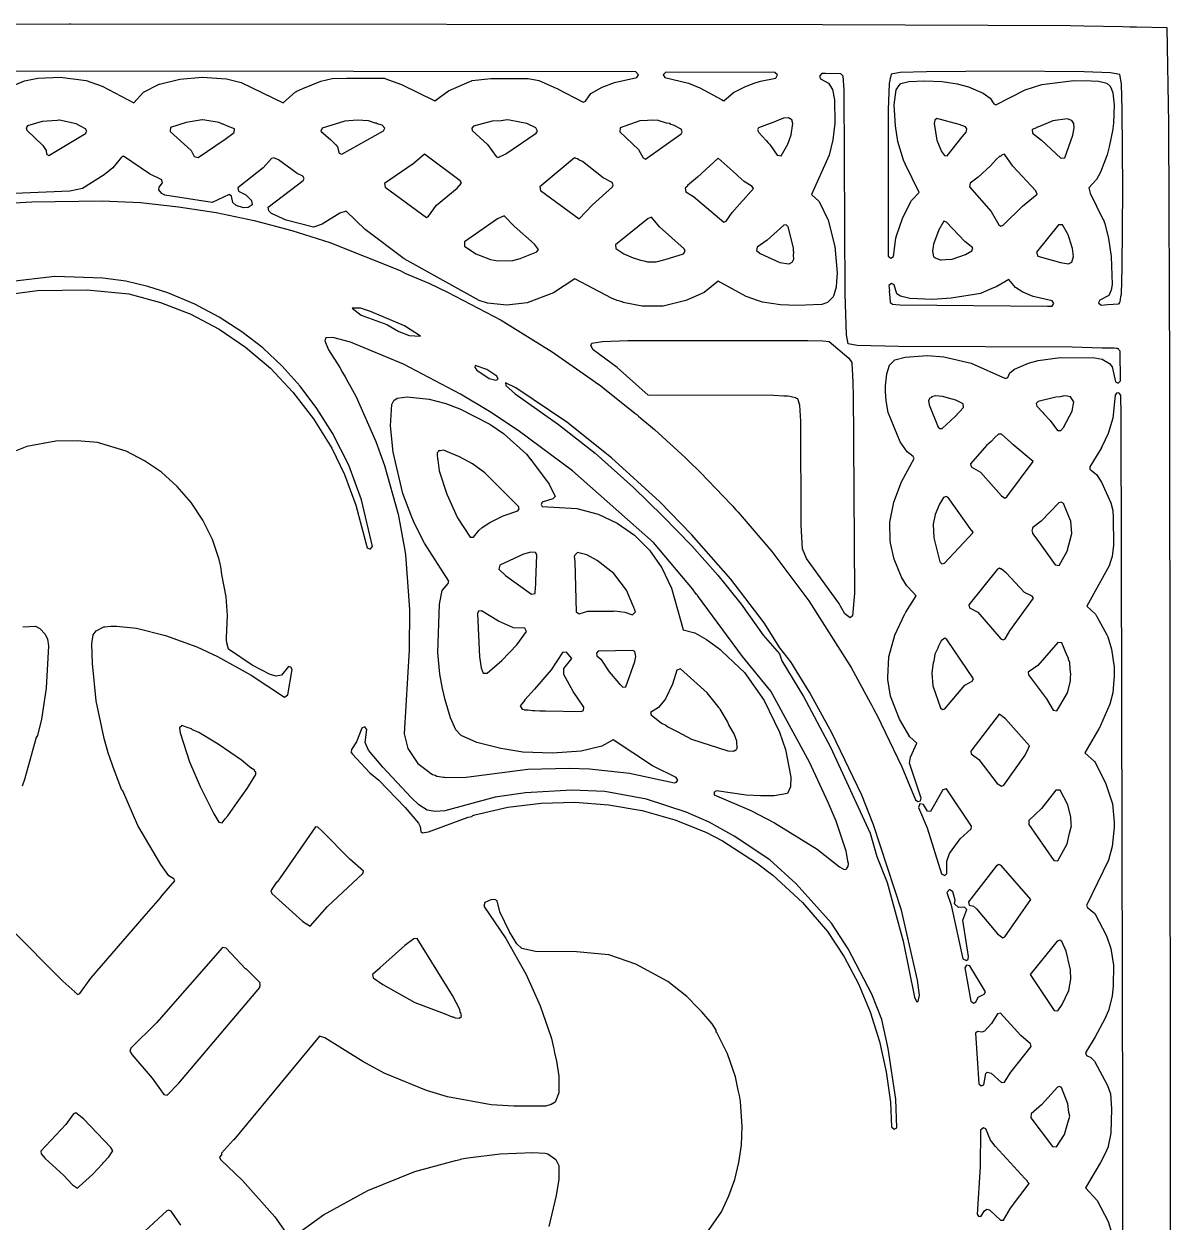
# Model space of a CAD drawing. Header units: millimetres. Extents: x 0 to 300, y 0 to 300.
# Drawn here: x 143.6 to 299.7, y 136.5 to 299.6 of the extents above; entities that cross this region are included whole.
import ezdxf

# ---------------------------------------------------------------- set-up
doc = ezdxf.new("R2010")
doc.units = ezdxf.units.MM
doc.layers.add('CUT', color=7, linetype='CONTINUOUS')

msp = doc.modelspace()

# ---------------------------------------------------------------- linework, layer by layer
at = {"layer": 'CUT'}
for points in [[(0.3902, 47.3575), (0.3001, 149.7596), (0.3902, 252.191), (0.7218, 299.1278), (6.5879, 299.2363), (38.4297, 299.4572), (47.5977, 299.4898), (149.7613, 299.6096), (149.9697, 299.6098), (252.3413, 299.5198), (286.1345, 299.3998), (287.974, 299.3658), (293.2528, 299.2493), (294.2211, 299.228), (295.1252, 299.208), (299.2487, 299.117), (299.4898, 286.0445), (299.6098, 252.1922), (299.6999, 149.7), (299.5798, 47.2386)], [(141.3009, 290.8881), (143.6516, 291.8828), (145.4605, 292.2237), (148.5166, 292.3463), (152.0523, 291.9145), (154.2097, 291.1522), (158.5168, 288.8843), (159.8387, 290.3434), (162.0024, 291.4252), (162.0104, 291.429), (164.8005, 292.1053), (167.8387, 292.3767), (171.1452, 292.1363), (173.1351, 291.6192), (178.8944, 288.8829), (180.5808, 290.3599), (180.6031, 290.3745), (180.6106, 290.3794), (180.6209, 290.3862), (180.7441, 290.4669), (181.5572, 290.8324), (184.001, 291.8382), (185.5581, 292.1639), (187.5178, 292.2269), (192.707, 292.2191), (192.7163, 292.1961), (194.9775, 291.351), (199.5313, 289.1476), (201.4075, 290.5245), (204.3165, 291.7897), (204.5391, 291.8723), (204.575, 291.8857), (204.5928, 291.8923), (204.6159, 291.9008), (207.1638, 292.1967), (212.2527, 292.1636), (213.486, 291.9749), (213.7046, 291.8954), (216.0878, 290.8638), (216.2379, 290.7988), (216.2428, 290.7967), (216.2459, 290.7953), (219.7697, 288.9544), (220.0606, 289.1007), (220.7915, 290.1428), (222.3494, 291.0013), (223.9961, 291.6523), (227.0557, 292.3206), (227.3077, 292.677), (226.9202, 293.0744), (149.9997, 293.188), (71.0972, 293.0644)], [(138.9913, 275.0586), (144.6241, 275.3901), (154.2286, 275.5101), (159.4288, 275.3001), (164.6044, 274.7291), (169.7457, 273.9177), (174.9081, 272.8309), (180.0503, 271.4772), (185.2333, 269.8294), (194.8151, 266.0465), (195.4683, 265.6966), (198.7015, 264.2962), (201.2723, 263.0889), (208.5557, 259.2524), (215.5307, 254.9842), (221.1224, 251.0699), (221.7511, 250.6164), (222.1113, 250.3565), (222.135, 250.3395), (222.4473, 250.1142), (226.8056, 246.6268), (227.0675, 246.4061), (227.2912, 246.2176), (227.6185, 245.9419), (229.464, 244.387), (233.6666, 240.5445), (233.76, 240.4523), (234.3364, 239.8833), (235.4936, 238.7408), (235.6777, 238.559), (239.9148, 234.1875), (240.1251, 233.9473), (240.2904, 233.7585), (240.5504, 233.4615), (240.8447, 233.1253), (245.4437, 227.7522), (250.5067, 221.0321), (256.271, 211.9653), (258.8907, 207.134), (259.0531, 206.8225), (259.3089, 206.3316), (259.9178, 205.1637), (260.367, 204.3018), (263.1549, 198.4395), (265.0448, 193.9426), (265.3343, 193.7158), (265.6835, 193.8311), (265.781, 194.1857), (264.1963, 198.9292), (264.3528, 199.7832), (265.2124, 201.6793), (264.2295, 202.5278), (262.8317, 204.9318), (261.6284, 208.0598), (261.2714, 210.3522), (261.2698, 210.4257), (261.2682, 210.4933), (261.2669, 210.5539), (261.2658, 210.6025), (261.4114, 213.437), (262.1932, 216.3835), (263.5379, 219.1969), (263.5913, 219.2898), (263.6061, 219.3157), (263.6112, 219.3246), (263.7071, 219.4914), (265.1162, 221.746), (264.0177, 222.8977), (263.9611, 222.9751), (263.9513, 222.9885), (263.9467, 222.9947), (263.8568, 223.1174), (263.1311, 224.261), (262.1101, 226.7236), (261.6081, 228.8905), (261.5773, 229.357), (261.5296, 231.643), (261.5442, 231.7853), (262.0482, 234.4964), (263.1317, 237.2652), (264.8361, 240.4188), (264.7214, 240.7012), (263.8703, 241.3316), (262.9558, 242.7077), (261.3188, 246.7196), (261.0346, 248.2697), (260.9525, 249.5367), (260.925, 250.3232), (261.1117, 251.9436), (261.4903, 253.1598), (262.2153, 253.8506), (263.6356, 254.2307), (266.6432, 254.4414), (268.8988, 254.2605), (272.6137, 253.4377), (277.3028, 251.3475), (277.5822, 251.4685), (277.8675, 252.1108), (278.488, 252.6238), (280.4125, 253.4356), (281.7253, 253.7734), (284.7219, 254.2016), (289.4686, 254.1418), (290.4351, 253.9673), (291.4386, 253.3881), (291.8211, 252.8996), (292.249, 250.8597), (292.6515, 250.6986), (292.9536, 251.0096), (292.8932, 255.0566), (292.7761, 255.174), (292.6647, 255.3596), (292.5757, 255.3749), (292.5508, 255.3999), (292.4016, 255.405), (292.0737, 255.4616), (290.4337, 255.4728), (286.3677, 255.6129), (262.718, 255.673), (257.08, 255.8229), (255.8547, 256.0648), (255.6128, 257.2898), (255.4629, 262.8679), (255.3129, 290.6538), (255.1836, 292.4991), (254.8475, 292.8046), (252.7813, 292.845), (252.5855, 292.856), (252.5779, 292.849), (252.2816, 292.8548), (251.9254, 292.5107), (252.092, 292.1454), (253.1835, 291.5604), (253.7085, 290.6778), (253.9918, 289.2809), (254.0204, 286.0831), (253.7762, 283.8371), (253.2575, 281.7384), (250.8606, 276.3991), (251.9115, 275.4516), (253.147, 272.9127), (254.0209, 269.2861), (254.3312, 265.7328), (254.2789, 264.5285), (254.2239, 263.7778), (253.8604, 262.5211), (253.792, 262.4417), (253.7905, 262.4399), (253.7533, 262.3967), (253.7075, 262.3436), (253.0136, 261.6619), (252.2709, 261.406), (248.884, 261.2765), (246.6274, 261.3581), (244.1693, 261.7168), (243.6118, 261.891), (241.9446, 262.5123), (238.1236, 264.5865), (236.2234, 263.0626), (234.6764, 262.3594), (233.748, 261.9579), (230.6639, 261.2012), (227.7794, 261.1691), (225.2186, 261.6923), (225.0408, 261.7497), (224.9012, 261.7949), (224.7335, 261.8491), (224.3744, 261.9652), (223.5862, 262.2551), (218.6317, 264.9188), (215.7254, 262.9856), (212.1317, 261.656), (209.3284, 261.3163), (206.7097, 261.5981), (205.5928, 261.9461), (195.3723, 267.6107), (190.0556, 271.6249), (187.4488, 274.1117), (186.5812, 273.8337), (184.2015, 272.3443), (183.0295, 271.9395), (179.2666, 272.8771), (177.2964, 273.7976), (176.9103, 274.1638), (176.8545, 274.6592), (180.8093, 277.692), (181.2005, 277.9635), (181.2192, 278.0064), (181.59, 278.2907), (181.7218, 278.5597), (181.5671, 278.8947), (180.7898, 279.2418), (178.2478, 281.1049), (177.6248, 281.3777), (177.3049, 281.2817), (176.1695, 280.0303), (174.6756, 278.8297), (172.6894, 277.301), (172.7815, 276.8211), (173.7844, 276.3526), (174.5808, 275.5551), (174.6458, 274.9646), (174.1134, 274.6108), (173.483, 274.5555), (172.4945, 274.8691), (172.0287, 275.314), (171.8482, 276.1501), (171.5426, 276.3648), (169.2283, 275.3008), (162.7563, 276.3108), (162.339, 276.5001), (161.9214, 277.0223), (161.9758, 277.3894), (162.4292, 277.9548), (162.3267, 278.3706), (160.6661, 279.2025), (157.1474, 281.6174), (156.8497, 281.4859), (155.6941, 280.0383), (154.4886, 279.073), (151.5292, 277.1998), (149.8173, 276.8612), (142.263, 276.5013)], [(141.9633, 262.8739), (145.4145, 263.2939), (152.1766, 263.4147), (157.869, 262.8648), (162.1806, 261.6865), (166.2825, 260.0855), (170.1756, 258.0603), (173.763, 255.6157), (177.1407, 252.7475), (180.2144, 249.49), (183.0161, 245.8415), (185.514, 241.8364), (187.2307, 238.2507), (188.7676, 234.0901), (190.3, 228.29), (190.7484, 228.0675), (191.0455, 228.4705), (189.529, 234.7997), (187.8108, 239.5396), (185.6003, 243.8776), (183.4785, 247.2278), (181.2111, 250.2728), (178.7621, 252.9931), (176.1089, 255.4946), (173.2444, 257.7009), (170.1679, 259.6706), (166.822, 261.4316), (163.1753, 262.9843), (160.4312, 263.8775), (157.4484, 264.5622), (154.3151, 265.0086), (147.7716, 265.2154), (141.5357, 264.4731)], [(293.2127, 115.1047), (293.2781, 150.0297), (293.038, 246.3043), (292.9914, 249.0414), (292.7176, 249.37), (292.4245, 249.3427), (292.2243, 249.0817), (291.895, 245.9512), (291.2775, 243.8203), (290.4735, 242.1345), (290.3304, 241.8767), (290.3198, 241.8575), (290.2946, 241.8121), (290.1436, 241.5401), (288.7544, 239.2989), (288.7936, 238.9736), (289.6951, 238.2398), (290.3711, 237.1945), (291.6309, 234.4108), (291.8965, 233.3572), (291.9616, 232.3948), (291.9867, 228.6551), (291.8001, 227.1013), (291.6055, 226.4079), (291.3968, 225.8116), (288.3494, 220.3196), (289.5305, 219.2175), (289.6407, 219.0539), (289.6815, 218.9935), (289.6859, 218.9869), (289.7402, 218.9065), (291.079, 216.4395), (291.2038, 216.1474), (291.7452, 214.4633), (292.0864, 212.0389), (292.109, 210.8513), (291.8962, 208.5348), (291.4891, 206.9686), (290.2464, 204.0787), (290.2448, 204.0756), (290.2326, 204.0534), (290.1617, 203.9233), (289.9927, 203.6133), (288.1043, 200.3603), (289.3982, 199.1805), (289.5064, 199.038), (290.9233, 196.2616), (291.8604, 193.389), (292.1027, 190.9337), (292.1017, 190.8521), (292.1017, 190.8461), (292.0994, 190.6629), (292.0934, 190.166), (291.8353, 187.6099), (291.3135, 185.7316), (288.3253, 179.5478), (288.4347, 179.2771), (289.4681, 178.4659), (291.0376, 175.4471), (291.6341, 173.6953), (291.9859, 171.4189), (291.9633, 168.6204), (291.8353, 167.2318), (291.3104, 165.2853), (290.8003, 164.1174), (289.4785, 161.6932), (288.1844, 159.5048), (288.3021, 159.1555), (288.9215, 158.8776), (289.4079, 158.3582), (291.183, 155.0486), (291.566, 153.9218), (291.7167, 151.8571), (291.6267, 148.5548), (291.2675, 146.7717), (291.2674, 146.7714), (291.2668, 146.7696), (291.2662, 146.7678), (291.2485, 146.7133), (290.7929, 145.6932), (290.2413, 144.5773), (288.1902, 141.1169), (289.7627, 139.399), (291.2757, 136.5262), (291.8063, 134.7421)], [(141.6882, 176.4955), (148.8536, 169.2401), (150.4976, 167.7939), (150.5548, 167.739), (150.5575, 167.7412), (150.8806, 167.4569), (151.1869, 167.5983), (152.6982, 169.6515), (159.9588, 178.0863), (162.171, 180.6233), (162.3592, 180.8749), (164.1111, 182.9101), (163.9869, 183.2129), (163.3059, 183.6098), (162.1927, 185.1445), (159.0914, 190.4514), (157.0228, 195.1982), (156.9205, 195.2584), (155.7277, 198.4146), (155.1921, 200.0001), (155.1418, 200.0396), (154.4766, 202.328), (153.3928, 207.4513), (152.8823, 212.4977), (152.7903, 215.1782), (153.0158, 216.4312), (153.4203, 216.9595), (154.4382, 217.4998), (154.5504, 217.5222), (154.5666, 217.5254), (154.5743, 217.5269), (154.5858, 217.5292), (155.3804, 217.6108), (155.5599, 217.6084), (155.7058, 217.6064), (155.8773, 217.6041), (156.1557, 217.6004), (158.9021, 217.3111), (162.8585, 216.3432), (167.1195, 214.7827), (169.9388, 213.4794), (174.5106, 210.9225), (179.057, 207.9339), (179.4962, 208.2325), (180.0829, 211.7004), (179.9451, 212.0085), (179.6184, 212.0934), (178.6322, 210.9161), (177.9293, 210.8057), (177.0899, 211.0277), (174.6742, 212.2803), (171.4227, 214.4883), (171.216, 215.3382), (171.1597, 215.7383), (171.1446, 216.0363), (171.2789, 219.0435), (171.1009, 221.5775), (170.5409, 224.6456), (170.3857, 225.7215), (170.2774, 226.0892), (170.1722, 226.6652), (169.2315, 229.4285), (167.9565, 232.045), (166.3541, 234.4548), (164.4514, 236.6302), (162.3035, 238.5653), (159.9982, 240.141), (157.4759, 241.4208), (153.5878, 242.6155), (150.8212, 242.8578), (147.9003, 242.7962), (143.9778, 242.0775), (141.6664, 241.1567)], [(143.4256, 217.5265), (145.147, 217.6127), (145.7231, 217.2922), (146.4577, 216.496), (146.7853, 215.8545), (146.9084, 214.9404), (146.5779, 209.1709), (145.9455, 204.9198), (145.4289, 202.7324), (145.2281, 202.4311), (143.6244, 196.737), (143.3205, 195.837)], [(236.82, 135.3219), (238.5803, 137.8679), (239.6091, 140.0155), (240.4103, 142.2475), (240.9731, 144.5669), (241.2955, 146.941), (241.4153, 149.4802), (241.1802, 152.8893), (241.0764, 153.4191), (241.0556, 153.6796), (240.885, 154.3965), (240.5227, 156.2466), (239.4119, 159.363), (237.9481, 162.2504), (237.8874, 162.335), (237.8754, 162.5751), (237.3352, 163.4454), (235.9246, 165.0961), (235.4398, 165.5299), (233.8823, 167.1704), (231.2967, 169.1967), (226.9304, 171.5649), (223.2329, 172.8398), (218.8525, 173.2592), (213.272, 173.321), (211.3886, 173.694), (210.6961, 174.3654), (209.713, 175.9638), (208.3977, 178.7136), (208.0133, 180.2236), (207.7244, 180.4007), (207.1617, 180.3458), (206.3688, 179.9917), (206.2095, 179.4929), (209.2105, 175.083), (211.9787, 170.179), (213.9071, 165.9019), (215.3542, 161.7442), (215.4253, 161.4763), (215.6566, 160.4239), (215.7365, 160.0601), (215.8598, 159.4993), (216.1089, 158.3657), (216.4465, 156.3267), (216.4138, 154.0511), (215.9331, 152.7918), (215.4098, 152.4453), (214.6268, 152.2514), (210.3211, 152.2213), (207.2267, 152.4344), (201.2824, 153.4931), (198.3889, 154.3681), (192.6582, 156.7384), (189.741, 158.318), (184.5747, 161.5441), (183.8419, 161.7794), (172.1788, 147.6763), (172.1345, 147.6746), (170.4813, 145.8486), (170.4773, 145.6188), (170.2196, 145.3072), (170.3198, 144.9881), (173.3197, 142.103), (177.7206, 137.1583), (179.0086, 135.3346)], [(178.6583, 133.333), (184.361, 137.445), (190.4163, 140.7606), (196.82, 143.3586), (202.3438, 144.8515), (203.0102, 144.9985), (203.0353, 145.0041), (203.2283, 145.0466), (204.041, 145.226), (208.4269, 145.7378), (212.8779, 145.918), (214.593, 145.8323), (214.9342, 145.7373), (216.0173, 144.9637), (216.4412, 144.1622), (216.4163, 142.2784), (216.0809, 140.079), (215.0602, 135.8759)], [(164.9274, 136.0397), (163.621, 137.9387), (163.3248, 138.085), (163.0489, 137.9783), (158.3075, 133.6264)]]:
    msp.add_lwpolyline(points, dxfattribs=at)
for points in [[(242.3362, 291.2795), (243.039, 291.5466), (243.8942, 291.8323), (246.0138, 292.2329), (246.2391, 292.6685), (245.8596, 292.9791), (231.0229, 293.0538), (230.6315, 292.6612), (230.8784, 292.3019), (234.1073, 291.5624), (235.6617, 290.9258), (238.5822, 289.3192), (238.7986, 289.1978), (238.8002, 289.1993), (238.916, 289.1356), (240.2369, 290.2616), (241.9313, 291.1257), (241.9435, 291.1304), (242.1368, 291.2038)], [(264.1236, 291.7726), (266.2563, 291.8665), (268.6658, 291.7749), (270.6985, 291.4706), (272.2573, 291.0414), (274.2478, 290.1669), (275.176, 289.5265), (275.6764, 288.7334), (275.9807, 288.6012), (279.9478, 290.6438), (282.2311, 291.3472), (286.6103, 291.8908), (288.967, 291.8732), (289.9426, 291.8294), (290.9137, 291.615), (291.1237, 291.4803), (291.5382, 291.1423), (291.7159, 290.7459), (291.8959, 290.2088), (292.1068, 288.582), (291.9834, 286.1054), (291.9178, 285.378), (291.91, 285.2916), (291.9089, 285.2793), (291.9087, 285.2778), (291.4176, 282.8743), (291.1276, 281.8011), (290.2402, 279.4141), (289.6629, 278.4456), (288.6273, 277.3113), (288.8163, 276.5638), (290.5595, 273.0342), (290.5597, 273.0337), (290.5697, 273.0096), (290.8005, 272.454), (291.3242, 270.4102), (291.6865, 267.9573), (291.8367, 264.1452), (291.6912, 263.367), (291.4001, 262.7362), (291.348, 262.6309), (290.141, 262.018), (289.9682, 261.6506), (290.3295, 261.3042), (291.2439, 261.3962), (292.6705, 261.511), (292.7015, 261.5427), (292.8068, 261.5533), (292.832, 261.6758), (292.9228, 261.7685), (293.0035, 262.5093), (293.0664, 262.8148), (293.1879, 266.4175), (293.278, 277.1591), (293.1879, 287.9049), (293.0689, 291.4742), (292.8591, 292.7167), (291.5976, 292.9763), (287.995, 293.0979), (277.2533, 293.188), (266.5075, 293.0979), (262.9382, 292.9789), (261.6957, 292.7691), (261.5996, 292.3021), (261.5621, 292.2523), (261.5208, 291.9194), (261.4361, 291.5076), (261.3143, 287.8966), (261.3142, 286.9014), (261.3051, 286.8924), (261.2832, 269.1068), (261.3127, 269.0758), (261.3126, 268.0045), (261.6565, 267.7347), (262.0344, 267.9544), (262.3528, 270.4498), (262.4224, 270.7584), (263.2795, 273.2438), (264.473, 275.5682), (265.5344, 276.6806), (263.592, 280.542), (263.3913, 281.0834), (262.6375, 283.5856), (262.2758, 285.7329), (262.1258, 288.5776), (262.4007, 290.623), (262.7363, 291.1925), (263.029, 291.4935)], [(144.064, 285.7196), (143.8658, 285.4581), (143.9377, 285.1379), (146.1596, 283.039), (146.5936, 282.3991), (146.6506, 281.8599), (146.9322, 281.6795), (151.9463, 284.6911), (152.1288, 285.0011), (151.9489, 285.3499), (150.6943, 285.9905), (148.3892, 286.4929), (148.3546, 286.4904), (148.3297, 286.4974), (148.0717, 286.47), (146.0492, 286.3237)], [(166.347, 282.3593), (166.7531, 281.5835), (167.2865, 281.4288), (170.971, 283.9009), (172.2161, 284.8125), (172.2432, 285.3077), (171.2724, 285.7135), (170.6864, 285.9709), (170.6277, 285.9831), (170.1793, 286.1705), (167.9476, 286.553), (167.9122, 286.5475), (167.8971, 286.5506), (167.5608, 286.4926), (165.6766, 286.1987), (163.5425, 285.4979), (163.4768, 284.9552)], [(184.0147, 284.9931), (185.3513, 283.8121), (186.0558, 283.1469), (186.2718, 282.8751), (186.5018, 282.025), (186.8713, 281.8577), (192.546, 285.0627), (192.7145, 285.4324), (192.3748, 285.8094), (191.6881, 286.028), (191.5527, 286.0961), (191.3984, 286.1202), (190.4859, 286.4107), (188.9504, 286.5243), (187.2789, 286.3808), (184.1909, 285.4275)], [(209.3873, 286.5522), (208.5686, 286.4254), (207.3338, 286.3537), (204.8104, 285.6891), (204.5715, 285.4123), (204.6428, 285.0883), (206.7318, 283.1805), (207.8875, 281.5669), (208.1785, 281.4145), (209.205, 281.91), (213.3574, 284.7274), (213.5289, 285.0131), (213.2823, 285.4529), (212.0776, 286.0477), (211.3047, 286.1945), (211.3023, 286.1957), (211.124, 286.2289), (209.7335, 286.4931), (209.7115, 286.4918)], [(227.4723, 286.4012), (224.7886, 285.4553), (224.7354, 284.9261), (227.3017, 282.5092), (227.9332, 281.3603), (228.2216, 281.2004), (233.0895, 284.6363), (233.2571, 284.9181), (233.093, 285.2769), (232.0739, 285.829), (231.7033, 285.9383), (231.5091, 286.035), (231.102, 286.1157), (229.8086, 286.4972), (229.2851, 286.4757), (229.0403, 286.5242), (228.5273, 286.4446)], [(246.4318, 286.5732), (245.948, 286.344), (243.6249, 285.4591), (243.5191, 285.1787), (243.6589, 284.8516), (244.6814, 283.7302), (244.9286, 283.4299), (245.1242, 283.2446), (245.2816, 283.072), (246.1561, 281.7303), (246.7036, 281.6587), (247.6364, 283.2566), (248.0825, 284.4975), (248.3176, 286.0443), (248.1905, 286.5644), (247.738, 286.8162), (247.0531, 286.765), (246.7002, 286.6306)], [(267.587, 286.0416), (267.9353, 283.777), (268.5638, 282.2578), (268.9662, 281.6992), (269.3252, 281.6305), (271.3746, 284.2496), (271.9271, 284.8914), (272.0009, 285.2458), (271.9947, 285.2527), (272.0256, 285.3465), (271.8469, 285.5894), (270.9609, 285.9395), (267.9497, 286.7195), (267.6696, 286.5257)], [(282.2023, 283.7915), (284.8295, 281.3516), (285.35, 281.3931), (286.476, 284.4445), (286.6403, 285.4724), (286.5868, 286.0772), (286.3221, 286.4645), (285.6911, 286.7015), (283.7497, 286.417), (281.8992, 285.6515), (281.5077, 285.5326), (281.4903, 285.4823), (280.9191, 285.2461), (280.952, 284.7182)], [(202.6036, 277.2389), (203.1763, 277.9395), (203.0119, 278.2621), (198.1239, 281.8902), (196.5108, 280.4888), (196.4706, 280.4586), (192.6994, 277.8849), (192.7861, 277.3647), (198.4052, 273.274), (198.6981, 273.4306), (199.748, 274.9239)], [(221.0076, 274.9958), (223.7322, 277.4408), (223.8335, 277.7142), (223.6886, 278.0062), (222.4638, 278.6513), (219.6716, 280.881), (219.1629, 281.1255), (218.9907, 281.2613), (218.9466, 281.2295), (218.5887, 281.4016), (213.8305, 277.4404), (213.9291, 276.9256), (219.2176, 273.0602)], [(235.3076, 278.7642), (233.9734, 277.5895), (233.9549, 277.5427), (233.6521, 277.2693), (233.7287, 276.7575), (234.7999, 276.1206), (238.9289, 272.5977), (239.2313, 272.7355), (240.0426, 273.9177), (241.4041, 275.4574), (241.5661, 275.5966), (242.5964, 276.8057), (242.9308, 277.1838), (242.783, 277.4783), (241.6807, 278.1641), (240.8784, 278.8869), (240.653, 279.1295), (240.1989, 279.499), (238.1577, 281.3378)], [(273.5727, 278.7397), (272.461, 277.9416), (272.3849, 277.4303), (275.3515, 274.0714), (276.3813, 272.2751), (276.6593, 272.0966), (276.9744, 272.1958), (279.6114, 274.8043), (281.6074, 276.4331), (281.4248, 276.8974), (278.3016, 280.2559), (277.1317, 281.8777), (276.8146, 281.787), (276.5942, 281.5799), (276.5313, 281.5873), (276.0078, 281.1434), (275.2335, 280.3008)], [(207.1067, 267.53), (208.1268, 267.351), (210.1647, 267.4016), (211.1672, 267.6611), (213.4239, 268.5835), (213.6461, 268.9071), (213.1034, 269.6437), (210.3343, 272.0531), (208.9646, 273.5024), (208.0764, 273.0595), (203.5862, 269.9208), (203.594, 269.3709), (205.1169, 268.2981)], [(224.1336, 269.5102), (224.1773, 269.0115), (225.2857, 268.3093), (226.5517, 267.7514), (227.3029, 267.5517), (227.5801, 267.4379), (228.0041, 267.3652), (228.5335, 267.2245), (229.6863, 267.2269), (230.9266, 267.5141), (233.401, 268.3261), (233.6249, 268.6597), (233.4965, 268.9683), (230.1686, 271.9663), (229.0577, 273.2911), (228.6187, 273.107)], [(267.4948, 269.6176), (267.3168, 268.6552), (267.472, 267.894), (267.6579, 267.8138), (267.6732, 267.7794), (268.0706, 267.6359), (268.3886, 267.4988), (268.4421, 267.5018), (268.5307, 267.4698), (269.1044, 267.5384), (269.9954, 267.5877), (271.8294, 268.2036), (272.7132, 268.7326), (272.8395, 269.1136), (271.7237, 269.9972), (269.2603, 272.6406), (268.8816, 272.7407), (268.2049, 271.5965)], [(248.3891, 269.1397), (247.6726, 271.9897), (247.408, 272.2497), (247.0762, 272.194), (244.823, 270.1579), (243.4749, 269.214), (243.362, 268.7712), (243.8588, 268.3429), (246.5254, 267.1073), (247.7636, 266.9292), (247.7675, 266.9311), (247.7893, 266.9245), (247.8342, 266.9642), (248.2107, 267.1512), (248.362, 267.432), (248.3914, 267.458), (248.3929, 267.4893), (248.4444, 267.5848), (248.4247, 268.1381), (248.4433, 268.5178), (248.4056, 268.6764)], [(285.8751, 266.9567), (286.329, 267.1682), (286.5531, 267.9235), (286.4327, 269.0376), (285.9384, 270.4991), (285.8193, 270.897), (285.7815, 270.9628), (285.7422, 271.0791), (285.0463, 272.2645), (284.4886, 272.2564), (281.5125, 268.5251), (281.7036, 268.0116), (284.7664, 267.1333)], [(283.6243, 261.2013), (283.8596, 261.5227), (283.6227, 261.9188), (281.0473, 262.4904), (279.635, 263.0852), (278.6392, 263.7426), (277.7454, 264.8028), (276.1005, 263.8688), (275.7743, 263.7259), (275.6575, 263.6747), (275.341, 263.536), (273.9605, 262.9312), (273.9072, 262.9112), (269.8997, 262.2479), (267.3322, 262.096), (264.2704, 262.2461), (262.9687, 262.5533), (262.4853, 262.859), (262.1379, 264.0642), (261.7686, 264.2815), (261.4118, 263.9919), (261.4625, 263.2809), (261.4487, 263.2713), (261.5307, 262.3249), (261.5727, 261.7349), (261.5826, 261.725), (261.5848, 261.6997), (261.7164, 261.5912), (261.8249, 261.4827), (261.8523, 261.4792), (261.8596, 261.4732), (262.9048, 261.346), (282.9851, 261.1642), (282.9856, 261.1647)], [(189.4959, 259.9343), (193.0073, 258.6737), (194.658, 257.7134), (196.0385, 257.2032), (197.5691, 257.0831), (195.4083, 258.4937), (190.7564, 260.4445), (189.4059, 260.8946), (188.2654, 260.9247)], [(195.881, 200.963), (197.2305, 198.8958), (198.4776, 197.9593), (198.6639, 197.7931), (198.773, 197.7375), (199.2204, 197.4015), (199.5973, 197.317), (199.8266, 197.2001), (200.7146, 197.0274), (200.8593, 197.0342), (201.0231, 196.9975), (203.7952, 197.058), (212.2088, 198.1089), (217.8508, 198.289), (220.6121, 198.1978), (226.0729, 197.5977), (232.1813, 196.276), (232.4711, 196.3521), (232.6242, 196.6498), (232.4269, 197.0006), (229.2812, 198.5422), (229.1981, 198.5897), (223.814, 202.1291), (222.3118, 201.2444), (219.4594, 200.6009), (215.572, 200.3306), (211.5489, 200.4507), (208.5138, 200.9347), (205.2704, 201.7839), (203.1172, 202.6937), (202.3874, 203.4702), (201.6586, 205.1364), (200.9622, 207.5671), (200.5688, 209.1222), (200.2112, 211.0575), (199.971, 214.0305), (200.1542, 220.5982), (200.556, 222.4667), (201.3661, 223.4138), (201.4369, 223.7298), (198.1371, 228.9181), (196.694, 231.7503), (196.6902, 231.7594), (196.6844, 231.773), (196.6361, 231.8861), (196.3908, 232.4613), (195.1752, 235.6619), (193.8488, 241.3082), (193.5179, 244.9048), (193.6765, 247.8068), (193.955, 248.3311), (194.4241, 248.6614), (195.7804, 248.8289), (198.788, 248.4987), (200.85, 247.9832), (200.8736, 247.9763), (200.8827, 247.9736), (200.8879, 247.9721), (200.9181, 247.9632), (202.9483, 247.2152), (206.9234, 245.1652), (207.0453, 245.0879), (207.0754, 245.0688), (207.1158, 245.0431), (207.1771, 245.0043), (208.9039, 243.8239), (212.0132, 241.0312), (212.3452, 240.6109), (212.5912, 240.2996), (212.6014, 240.2867), (212.852, 239.9695), (215.1237, 236.9365), (215.9267, 235.2635), (215.6114, 234.9447), (214.1433, 234.4972), (214.0076, 234.1884), (214.1638, 233.8895), (218.8827, 233.6099), (221.7699, 232.8502), (224.384, 231.6344), (226.7327, 230.0097), (228.7752, 227.9444), (230.4635, 225.5253), (231.7591, 222.786), (233.0021, 218.4252), (233.3078, 217.2674), (233.3334, 217.2628), (233.3796, 217.1009), (234.9745, 216.6745), (236.5332, 215.8023), (238.1951, 214.6016), (238.4125, 214.4126), (238.5565, 214.2874), (238.5646, 214.2804), (238.6947, 214.1672), (241.7095, 211.2841), (244.4278, 207.4726), (246.4973, 203.1837), (247.2934, 200.7982), (248.0191, 197.0482), (247.986, 195.7061), (247.5915, 194.8115), (245.7543, 194.5089), (243.8892, 194.4903), (241.936, 194.591), (237.9266, 195.2027), (237.5978, 194.9792), (237.6156, 194.6151), (242.5752, 192.4818), (245.8186, 190.8449), (251.611, 187.2435), (254.6797, 184.8199), (255.2932, 184.4814), (255.6552, 184.5676), (255.6701, 184.6616), (255.8648, 184.8572), (255.9114, 185.2723), (255.8221, 185.6246), (255.823, 185.6303), (255.5815, 186.9775), (254.2204, 191.0296), (253.1411, 193.5795), (250.5604, 199.1008), (245.3349, 208.7473), (241.4348, 213.4624), (235.3074, 221.7763), (235.2594, 221.8648), (235.1608, 221.9751), (234.6231, 222.7047), (229.3107, 228.976), (218.3014, 238.758), (210.8727, 244.2702), (206.9653, 246.8251), (203.0399, 249.192), (195.2806, 253.2656), (188.0363, 256.258), (185.6613, 256.9268), (184.6958, 256.8468), (184.5591, 256.4465), (185.05, 255.2502), (186.5769, 252.8166), (186.9517, 252.17), (187.3061, 251.5586), (187.6998, 250.8793), (188.0694, 250.2417), (188.8378, 248.8137), (191.5188, 242.7312), (192.6996, 239.4908), (194.5341, 232.8413), (195.4527, 227.9182), (195.525, 227.3325), (195.5413, 227.2005), (195.5954, 226.7616), (195.601, 226.7166), (196.0677, 219.8521), (196.0376, 214.3902), (195.378, 202.9498)], [(225.8434, 256.4825), (250.3347, 256.5081), (252.3914, 256.4515), (253.2531, 256.3899), (255.9346, 254.0864), (256.3423, 253.5264), (256.3428, 253.5241), (256.3448, 253.5142), (256.355, 253.4628), (256.3663, 253.4065), (256.4438, 251.7594), (256.476, 250.8079), (256.4907, 250.3727), (256.5006, 250.0785), (256.517, 249.5934), (256.6926, 222.0586), (256.4585, 218.9914), (256.107, 218.7336), (255.3907, 219.2841), (254.5608, 220.7217), (250.1576, 226.802), (249.6477, 228.1264), (249.4604, 231.337), (249.4002, 245.5275), (249.2784, 247.6833), (248.9722, 248.562), (248.7685, 248.6237), (248.7644, 248.6824), (248.2621, 248.7771), (247.8933, 248.8887), (247.578, 248.906), (247.5116, 248.9185), (247.0957, 248.9324), (245.6827, 249.0098), (228.6019, 249.0494), (224.3918, 252.8353), (221.1293, 255.226), (220.7745, 255.8065), (220.9488, 256.1487), (222.3596, 256.3905)], [(206.9629, 251.3508), (207.8333, 251.0807), (208.1634, 251.2608), (207.9833, 251.6509), (206.6328, 252.5513), (205.0422, 253.0915), (205.0121, 252.8214), (205.2823, 252.4612)], [(210.5944, 250.0603), (209.1838, 250.7205), (209.2138, 250.3604), (210.5044, 249.2199), (216.3867, 245.0483), (221.3987, 241.1767), (226.5908, 236.4948), (230.5824, 232.5932), (234.544, 228.5416), (238.1155, 224.55), (241.2667, 220.5884), (244.2679, 216.3867), (246.4888, 213.8357), (246.819, 212.9053), (249.7602, 208.0434), (253.4516, 201.1406), (258.8538, 189.4059), (259.7542, 186.2546), (261.1647, 182.6832), (263.3256, 174.6999), (264.8862, 167.0769), (265.1564, 166.5066), (265.3964, 166.4766), (265.5465, 167.347), (265.2764, 169.3878), (263.1155, 178.9316), (259.304, 190.5463), (257.7134, 194.5679), (253.6317, 203.0614), (250.6005, 208.6136), (248.0495, 212.7252), (246.5489, 214.676), (244.418, 218.0374), (239.8562, 224.0098), (234.514, 230.0722), (230.1923, 234.544), (223.6196, 240.5164), (217.5272, 245.3784)], [(268.093, 244.7086), (268.3472, 244.502), (268.6375, 244.5421), (270.4362, 246.1538), (271.5654, 247.3756), (271.5193, 247.8699), (270.5248, 248.3699), (268.6865, 248.8942), (267.7884, 248.9783), (267.7642, 248.9693), (267.7264, 248.9762), (267.2199, 248.8153), (267.202, 248.7607), (266.9544, 248.6689), (266.7975, 248.3512), (266.8664, 247.7242)], [(281.5467, 247.5708), (282.3609, 246.709), (282.5059, 246.5139), (283.3581, 245.6284), (284.3742, 244.2714), (284.8078, 244.231), (285.2045, 244.6788), (286.0111, 246.2036), (286.0132, 246.2073), (286.0139, 246.209), (286.3769, 246.8951), (286.5862, 248.165), (286.12, 248.8552), (285.448, 248.9482), (285.1817, 248.9126), (285.0496, 248.9224), (284.7399, 248.8535), (284.121, 248.7708), (281.7196, 248.1785), (281.4834, 247.9374)], [(274.7027, 242.2032), (272.5056, 239.7042), (272.5835, 239.3033), (273.8763, 238.5749), (276.7284, 235.3334), (277.1816, 235.046), (277.4841, 235.1958), (281.0484, 240.0126), (278.2987, 242.3384), (278.0196, 242.6328), (276.7185, 243.7386), (276.6434, 243.7385), (276.5553, 243.813), (276.4694, 243.7384), (276.3516, 243.7383), (275.8454, 243.3159), (275.3459, 242.7621)], [(199.9384, 240.2431), (199.9504, 240.2016), (200.141, 238.753), (201.1525, 235.5609), (202.6084, 232.3775), (204.3521, 229.7307), (204.8245, 229.7286), (205.534, 230.629), (205.9983, 231.0394), (207.0471, 231.6993), (208.8422, 232.6104), (210.8534, 233.3154), (211.0272, 233.5631), (210.9482, 233.8918), (206.3413, 238.4996), (204.6492, 239.7156), (202.8871, 240.6844), (200.7317, 241.5686), (200.2604, 241.4934), (200.1912, 241.5054), (200.1586, 241.4771), (200.0409, 241.4584), (200.001, 241.3405), (199.8497, 241.2093), (199.8725, 240.9608), (199.8567, 240.914), (199.9234, 240.4071)], [(268.9636, 226.1952), (272.8799, 230.375), (272.7435, 230.5643), (272.7443, 230.5652), (272.7131, 230.6066), (269.4721, 235.106), (269.1843, 235.2742), (268.8464, 235.1295), (268.3111, 234.201), (267.7213, 232.8062), (267.4348, 231.4932), (267.5207, 229.6234), (268.3427, 226.3484), (268.6131, 226.1096)], [(284.531, 234.3825), (282.145, 231.9084), (281.0172, 231.0193), (280.869, 230.5854), (280.9705, 230.4133), (280.9696, 230.2274), (281.5701, 229.453), (284.0595, 225.9553), (284.5752, 225.8824), (285.702, 227.8142), (286.3171, 230.2019), (286.1642, 231.9051), (286.0269, 232.2426), (286.0212, 232.2965), (285.2193, 234.2394), (285.213, 234.243), (285.1892, 234.3015), (284.8653, 234.5096)], [(213.2121, 222.0681), (213.248, 222.9749), (213.2959, 223.129), (213.2786, 223.7457), (213.4211, 227.3396), (213.2745, 227.6391), (212.6054, 227.6781), (211.6129, 227.3896), (208.3773, 225.8911), (208.2545, 225.356), (209.1795, 224.5233), (212.7045, 221.9738)], [(220.2551, 227.302), (218.9588, 227.6376), (218.5772, 227.2482), (218.5801, 227.1457), (218.5427, 227.1058), (218.6007, 226.4046), (218.7921, 219.5376), (219.1925, 219.2881), (220.3995, 219.6578), (220.505, 219.6609), (220.5237, 219.6582), (223.8794, 219.6577), (224.0612, 219.677), (225.4144, 219.5065), (226.4848, 219.1624), (226.8829, 219.5381), (226.5424, 220.3703), (226.5431, 220.3732), (226.5017, 220.4698), (225.6693, 222.5048), (223.9036, 224.7775), (221.6696, 226.5676)], [(272.3035, 220.5219), (272.3768, 220.104), (273.5336, 219.5005), (276.6645, 215.8607), (276.9807, 215.75), (277.2435, 215.8945), (277.8558, 216.9808), (281.0948, 221.3987), (280.905, 221.7075), (279.8626, 222.182), (277.3868, 224.8668), (277.0037, 225.1359), (276.6825, 225.3903), (276.6635, 225.3749), (276.4591, 225.5184), (276.1872, 225.3859)], [(208.2268, 218.2664), (205.9092, 219.7085), (205.4905, 219.6383), (205.3647, 219.3372), (205.6109, 213.4414), (205.8417, 211.9255), (206.1368, 211.2226), (206.6886, 211.1875), (208.6586, 212.9468), (210.7303, 215.077), (212.0309, 216.8788), (211.8008, 217.3407), (210.2441, 217.3632)], [(267.2283, 211.2106), (267.3791, 209.4734), (268.4106, 206.4917), (268.6953, 206.2661), (269.0143, 206.3481), (271.7442, 209.5541), (272.7463, 210.1302), (272.9072, 210.4147), (269.2819, 215.7927), (268.9961, 215.9643), (268.5093, 215.6039), (268.3939, 215.3531), (268.135, 214.8791), (268.053, 214.6123), (267.6736, 213.7878), (267.5125, 212.8555), (267.4373, 212.6112), (267.3606, 211.976)], [(285.8461, 213.2527), (285.6668, 213.5714), (284.9468, 215.3448), (284.3984, 215.3641), (281.7039, 212.2603), (280.3641, 211.3189), (280.4197, 210.9947), (282.8503, 207.7202), (283.7725, 206.171), (284.2916, 206.0835), (284.545, 206.5158), (284.5598, 206.5183), (284.6903, 206.7637), (285.7204, 208.5213), (286.138, 210.1328), (286.1178, 210.6595), (286.1937, 211.0223), (286.0746, 211.7866), (286.0416, 212.6484), (285.8772, 213.0531)], [(217.481, 214.069), (216.9414, 214.014), (215.4044, 211.657), (213.1245, 209.0208), (211.8, 207.5753), (211.6626, 207.3304), (211.1761, 206.768), (211.4247, 206.2843), (211.6976, 206.2533), (211.7303, 206.2329), (212.2345, 206.1925), (212.8483, 206.1229), (213.1751, 206.1171), (213.8557, 206.0626), (214.6364, 206.0913), (219.4738, 206.006), (219.7744, 206.1414), (219.8292, 206.5665), (218.3646, 208.7212), (217.1196, 211.0357), (217.098, 211.8243), (218.1867, 213.2073)], [(221.5506, 213.9249), (221.6148, 213.567), (222.175, 213.1101), (223.2986, 211.3922), (224.6092, 209.8409), (224.7015, 209.7158), (224.7168, 209.7134), (224.7728, 209.6472), (225.1478, 209.2973), (225.5454, 209.3472), (226.802, 212.7885), (226.9213, 213.4784), (226.7924, 214.14), (226.4972, 214.2817), (221.8098, 214.1798)], [(239.6034, 204.1515), (239.3986, 204.6178), (238.4116, 206.2876), (238.3338, 206.3746), (238.2667, 206.4922), (236.6359, 208.5061), (233.0083, 211.8029), (232.5244, 211.6275), (231.9137, 209.6968), (230.9477, 207.719), (230.8302, 207.508), (230.0291, 206.5348), (228.9333, 205.8494), (229.0068, 205.5311), (230.4283, 204.4068), (230.9961, 204.1022), (231.2695, 203.8967), (232.5453, 203.2711), (234.5254, 202.2089), (239.4453, 200.6331), (240.207, 200.5816), (240.3892, 200.7018), (240.5397, 200.6745), (240.6284, 200.8595), (240.7441, 200.9358), (240.6812, 201.9467), (240.301, 202.9298)], [(272.5383, 200.5798), (272.6159, 200.2155), (273.6302, 199.4449), (276.1579, 196.2015), (276.7543, 195.7991), (277.0395, 195.9648), (279.9406, 200.0329), (280.3525, 200.8861), (280.4117, 200.9747), (280.402, 200.9886), (280.5617, 201.3194), (277.3006, 204.9663), (276.9395, 205.2354), (276.8217, 205.368), (276.6833, 205.4263), (276.4082, 205.6313)], [(174.5668, 198.2498), (174.5484, 198.2437), (173.2161, 199.3574), (170.0213, 201.5365), (167.3856, 203.1227), (166.5126, 203.4916), (166.3852, 203.6079), (165.7999, 203.7928), (165.1327, 204.0747), (164.7776, 203.7781), (164.8561, 203.0854), (166.1352, 199.138), (167.5718, 195.7575), (169.427, 192.0479), (170.1143, 190.9064), (170.5679, 190.804), (170.9735, 191.3642), (171.3599, 191.7959), (172.5935, 193.6016), (173.9773, 195.5127), (175.1473, 197.4056), (175.1589, 197.7334), (174.9956, 197.8699), (174.9975, 197.9388)], [(204.072, 191.5751), (204.562, 191.6868), (204.7164, 191.8103), (204.9928, 191.9112), (209.4676, 192.9465), (214.0199, 193.5173), (218.592, 193.6369), (223.2069, 193.2771), (227.7971, 192.4864), (232.2318, 191.2469), (236.4452, 189.5435), (238.7459, 188.3648), (243.3794, 185.3974), (245.5808, 183.7076), (249.6478, 179.9703), (253.0408, 176.0069), (255.3227, 172.5676), (257.2495, 168.8916), (258.8633, 165.0661), (260.1318, 161.0252), (261.0434, 156.8936), (261.6113, 152.7687), (261.7671, 149.4051), (262.0935, 149.1126), (262.4647, 149.2761), (262.3649, 153.1727), (261.3195, 160.1014), (260.4483, 164.0321), (259.051, 167.4743), (255.8534, 173.6605), (253.5892, 177.148), (248.7753, 182.5308), (245.1837, 185.7632), (240.3407, 189.0203), (236.9187, 190.895), (233.786, 192.2981), (228.3858, 194.0603), (222.6824, 195.0816), (218.2005, 195.2886), (211.8968, 194.9285), (207.747, 194.3305), (200.9218, 192.4436), (199.5734, 192.3478), (198.4927, 192.5388), (197.3596, 193.2548), (196.3068, 194.2733), (192.4344, 198.3858), (190.511, 200.6989), (190.0706, 201.7575), (190.2832, 203.5378), (189.9817, 203.8878), (189.5787, 203.7355), (188.8667, 201.8748), (188.1904, 200.7879), (188.1919, 200.6826), (188.1153, 200.5103), (188.2654, 200.2402), (190.6964, 197.6292), (191.89, 196.6345), (195.5104, 192.9003), (197.3027, 190.7679), (197.5569, 190.3439), (197.634, 189.6644), (197.8551, 189.458), (198.6841, 189.6088)], [(266.0973, 193.3191), (265.6343, 193.395), (265.4441, 192.9332), (266.6174, 190.1277), (268.5575, 183.8672), (269.0239, 183.6358), (269.2991, 183.9239), (269.3035, 185.5811), (269.666, 186.645), (271.096, 188.6492), (272.5971, 189.9893), (272.6716, 190.3583), (269.2378, 195.4572), (268.7583, 195.3161), (267.0701, 192.3812), (266.6682, 192.4006)], [(283.8787, 185.7142), (284.4316, 185.6406), (285.704, 187.9673), (285.983, 189.4078), (286.2534, 190.4329), (286.2173, 190.6174), (286.2238, 190.6506), (286.19, 191.5734), (285.764, 193.2744), (284.7203, 195.2624), (284.1622, 195.2699), (282.1751, 192.7727), (280.4466, 191.1632), (280.4486, 190.6169)], [(177.3378, 181.2036), (181.5529, 177.386), (182.5744, 176.7419), (184.9377, 179.4119), (189.7144, 183.9054), (189.8145, 184.2575), (187.9442, 185.8894), (184.1828, 189.7101), (183.5999, 190.2332), (183.3019, 190.2745), (178.042, 182.7345), (177.9696, 182.7205), (177.3494, 181.7883), (177.3549, 181.7494), (177.2134, 181.5467)], [(276.9015, 175.1519), (277.204, 175.3017), (280.7568, 180.4042), (276.707, 185.0244), (276.3966, 185.1546), (276.0235, 184.9083), (272.2376, 180.0488), (272.3264, 179.6221), (272.9237, 179.4834), (273.326, 179.1295), (276.1874, 175.7291)], [(271.9633, 172.0649), (272.1936, 172.254), (272.2376, 172.608), (271.4593, 177.5705), (271.9971, 179.013), (271.6982, 179.3203), (270.8814, 179.2866), (270.3547, 179.7967), (270.4366, 180.2867), (270.0986, 181.4189), (269.6434, 181.7477), (269.3111, 181.3349), (269.8753, 179.5942), (271.4776, 172.3241)], [(196.7002, 175.0064), (195.4713, 174.1395), (192.0372, 171.0585), (192.0359, 171.0582), (192.0314, 171.0533), (191.0607, 170.1823), (191.1266, 169.7249), (192.451, 168.7909), (196.826, 166.3483), (200.8193, 164.8544), (201.9127, 164.4106), (202.0449, 164.3959), (202.3276, 164.2901), (202.8699, 164.2242), (203.1626, 164.4399), (203.1226, 164.6062), (203.1615, 164.6698), (203.0087, 165.0797), (202.9345, 165.3884), (201.9438, 167.312), (197.1248, 175.0589)], [(285.0017, 166.0888), (285.9028, 168.0052), (286.1913, 169.5554), (286.1334, 170.7905), (285.814, 172.1792), (285.7885, 172.3405), (285.766, 172.3875), (285.5503, 173.3253), (284.9694, 174.6667), (284.6833, 174.8458), (284.3277, 174.6949), (280.6359, 170.1723), (283.8912, 165.2573), (284.4181, 165.2259)], [(171.1304, 173.7412), (170.6306, 173.8598), (161.6225, 163.6074), (158.1353, 160.1178), (157.9921, 159.7518), (158.2048, 159.3585), (158.2041, 159.3419), (158.2286, 159.3145), (158.2616, 159.2535), (161.0305, 156.0704), (162.6058, 153.8365), (163.0642, 153.757), (164.6597, 155.3804), (175.7044, 168.4107), (175.7602, 168.8125), (175.7159, 168.8597), (175.733, 169.0245), (173.82, 170.9589), (173.7473, 170.9554)], [(274.3953, 167.4939), (274.5376, 167.8298), (272.4151, 171.3583), (271.9664, 171.457), (271.7359, 171.0596), (272.5496, 166.5553), (272.9647, 166.2467), (273.2496, 166.4109), (273.5713, 167.0849)], [(274.0601, 162.3053), (273.4797, 162.4127), (273.2031, 162.1602), (273.6702, 155.2668), (273.9779, 155.0101), (274.3492, 155.1608), (274.6146, 156.7046), (274.8005, 156.871), (275.3248, 156.7176), (276.7505, 155.4737), (277.1563, 155.4995), (278.0214, 156.8882), (280.7612, 160.3758), (280.6686, 160.7405), (279.3596, 161.8508), (276.623, 164.9191), (276.2049, 164.8097), (275.3814, 163.5041), (274.4272, 162.4553)], [(284.2484, 146.7167), (285.3253, 148.375), (285.6639, 149.6546), (286.038, 150.856), (285.9152, 151.3923), (285.7632, 152.5749), (284.9193, 154.7912), (284.6256, 154.9346), (284.3523, 154.8306), (282.1837, 152.4159), (280.7728, 151.1938), (280.7489, 150.6395), (283.7021, 146.7669)], [(150.3103, 151.1842), (149.2505, 149.7342), (145.8587, 146.0941), (145.8939, 145.7667), (146.4669, 145.1262), (148.9399, 142.8318), (150.1842, 141.5293), (150.8408, 141.0593), (151.0738, 141.2879), (152.8846, 142.9473), (154.2495, 144.4036), (154.3482, 144.5005), (154.3849, 144.5481), (155.1307, 145.344), (155.6645, 146.1437), (155.4105, 146.6039), (151.6724, 150.5221), (150.6381, 151.3441)], [(274.2984, 149.3074), (273.8807, 148.9511), (273.8292, 143.9577), (273.4205, 137.5264), (273.5909, 137.2785), (273.9242, 137.2362), (274.4017, 137.9884), (274.7235, 138.2012), (275.0927, 138.1425), (276.5847, 136.7177), (277.0124, 136.7133), (277.9741, 138.3471), (280.5014, 141.7169), (280.2903, 141.9488), (280.2758, 142.0071), (279.8961, 142.3817), (275.9393, 146.7277), (275.2605, 147.6299), (274.587, 149.1438)]]:
    msp.add_lwpolyline(points, close=True, dxfattribs=at)

doc.saveas('drawing.dxf')
